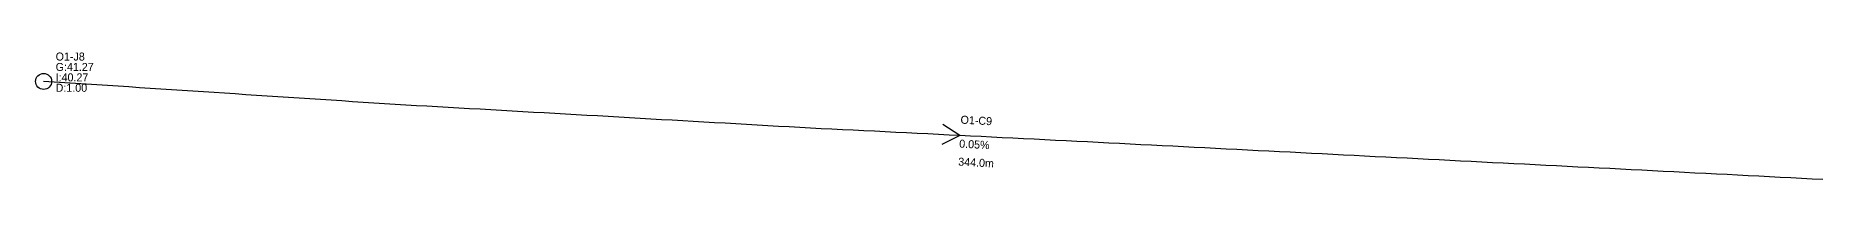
# Model space of a CAD drawing. Header units: metres. Extents: x 607160 to 610559, y 2613470 to 2618337.
# Drawn here: x 607220.2 to 607554.3, y 2614827 to 2614850.8 of the extents above; entities that cross this region are included whole.
import ezdxf

# ---------------------------------------------------------------- set-up
doc = ezdxf.new("R2010")
doc.units = ezdxf.units.M
for name, color, linetype in [('SW-DRAIN-LABELS', 3, 'Continuous'), ('SW-DRAIN-SUB-01', 1, 'Continuous'), ('SW-JUNCTIONS', 7, 'Continuous')]:
    doc.layers.add(name, color=color, linetype=linetype)

msp = doc.modelspace()

# ---------------------------------------------------------------- linework, layer by layer
at = {"layer": 'SW-DRAIN-SUB-01'}
for q in [(607390.01, 2614833.58), (607390.21, 2614837.32)]:
    msp.add_line((607393.35, 2614835.27), q, dxfattribs=at)
msp.add_lwpolyline([(607555.14, 2614827.04), (607553.15, 2614827.14), (607551.15, 2614827.24), (607549.15, 2614827.34), (607547.15, 2614827.45), (607545.16, 2614827.55), (607543.16, 2614827.65), (607541.16, 2614827.75), (607539.16, 2614827.85), (607537.17, 2614827.96), (607535.17, 2614828.06), (607533.17, 2614828.16), (607531.17, 2614828.26), (607529.18, 2614828.36), (607527.18, 2614828.47), (607525.18, 2614828.57), (607523.18, 2614828.67), (607521.19, 2614828.77), (607519.19, 2614828.87), (607517.19, 2614828.98), (607515.19, 2614829.08), (607513.2, 2614829.18), (607511.2, 2614829.28), (607509.2, 2614829.38), (607507.2, 2614829.49), (607505.21, 2614829.59), (607503.21, 2614829.69), (607501.21, 2614829.79), (607499.22, 2614829.89), (607497.22, 2614830), (607495.22, 2614830.1), (607493.22, 2614830.2), (607491.23, 2614830.3), (607489.23, 2614830.4), (607487.23, 2614830.51), (607485.23, 2614830.61), (607483.24, 2614830.71), (607481.24, 2614830.81), (607479.24, 2614830.91), (607477.24, 2614831.02), (607475.25, 2614831.12), (607473.25, 2614831.22), (607471.25, 2614831.32), (607469.25, 2614831.42), (607467.26, 2614831.53), (607465.26, 2614831.63), (607463.26, 2614831.73), (607461.26, 2614831.83), (607459.27, 2614831.93), (607457.27, 2614832.04), (607455.27, 2614832.14), (607453.28, 2614832.24), (607451.28, 2614832.34), (607449.28, 2614832.44), (607447.28, 2614832.55), (607445.29, 2614832.65), (607443.29, 2614832.75), (607441.29, 2614832.85), (607439.29, 2614832.95), (607437.3, 2614833.06), (607435.3, 2614833.16), (607433.3, 2614833.26), (607431.3, 2614833.36), (607429.31, 2614833.46), (607427.31, 2614833.57), (607425.31, 2614833.67), (607423.31, 2614833.77), (607421.32, 2614833.87), (607419.32, 2614833.97), (607417.32, 2614834.08), (607415.32, 2614834.18), (607413.33, 2614834.28), (607411.33, 2614834.38), (607409.33, 2614834.48), (607407.33, 2614834.58), (607405.34, 2614834.68), (607403.34, 2614834.78), (607401.34, 2614834.88), (607399.34, 2614834.98), (607397.35, 2614835.07), (607395.35, 2614835.17), (607393.35, 2614835.27), (607391.35, 2614835.37), (607389.36, 2614835.47), (607387.36, 2614835.57), (607385.36, 2614835.67), (607383.36, 2614835.77), (607381.37, 2614835.87), (607379.37, 2614835.97), (607377.37, 2614836.07), (607375.37, 2614836.17), (607373.38, 2614836.26), (607371.38, 2614836.36), (607369.38, 2614836.46), (607367.38, 2614836.56), (607365.39, 2614836.66), (607363.39, 2614836.77), (607361.39, 2614836.88), (607359.4, 2614836.99), (607357.4, 2614837.11), (607355.4, 2614837.22), (607353.41, 2614837.34), (607351.41, 2614837.45), (607349.41, 2614837.57), (607347.42, 2614837.68), (607345.42, 2614837.79), (607343.42, 2614837.91), (607341.43, 2614838.02), (607339.43, 2614838.14), (607337.43, 2614838.25), (607335.43, 2614838.37), (607333.44, 2614838.48), (607331.44, 2614838.59), (607329.44, 2614838.71), (607327.45, 2614838.82), (607325.45, 2614838.94), (607323.45, 2614839.05), (607321.46, 2614839.17), (607319.46, 2614839.28), (607317.46, 2614839.39), (607315.47, 2614839.51), (607313.47, 2614839.62), (607311.47, 2614839.74), (607309.48, 2614839.85), (607307.48, 2614839.96), (607305.48, 2614840.08), (607303.49, 2614840.19), (607301.49, 2614840.31), (607299.49, 2614840.42), (607297.5, 2614840.54), (607295.5, 2614840.65), (607293.5, 2614840.76), (607291.51, 2614840.86), (607289.51, 2614840.97), (607287.51, 2614841.1), (607285.52, 2614841.23), (607283.52, 2614841.36), (607281.53, 2614841.49), (607279.53, 2614841.62), (607277.53, 2614841.75), (607275.54, 2614841.88), (607273.54, 2614842.01), (607271.55, 2614842.14), (607269.55, 2614842.28), (607267.56, 2614842.41), (607265.56, 2614842.54), (607263.56, 2614842.67), (607261.57, 2614842.8), (607259.57, 2614842.93), (607257.58, 2614843.06), (607255.58, 2614843.19), (607253.59, 2614843.32), (607251.59, 2614843.45), (607249.59, 2614843.58), (607247.6, 2614843.71), (607245.6, 2614843.85), (607243.61, 2614843.98), (607241.61, 2614844.11), (607239.62, 2614844.24), (607237.62, 2614844.37), (607235.62, 2614844.5), (607233.63, 2614844.63), (607231.63, 2614844.76), (607229.64, 2614844.89), (607227.64, 2614845.02), (607225.65, 2614845.15), (607223.65, 2614845.29), (607221.65, 2614845.42)], dxfattribs=at)
at = {"layer": 'SW-JUNCTIONS'}
msp.add_circle((607221.65, 2614845.42), 1.5, dxfattribs=at)

# ---------------------------------------------------------------- texts
at = {"layer": 'SW-DRAIN-LABELS', "color": 7}
for s, p in [('O1-J8', (607223.9, 2614849.32)), ('G:41.27', (607223.9, 2614847.37))]:
    msp.add_text(s, height=1.5, dxfattribs=at).set_placement(p)
at = {"layer": 'SW-DRAIN-LABELS', "color": 6}
msp.add_text('D:1.00', height=1.5, dxfattribs=at).set_placement((607223.9, 2614843.47))
at = {"layer": 'SW-DRAIN-LABELS', "color": 4}
msp.add_text('I:40.27', height=1.5, dxfattribs=at).set_placement((607223.9, 2614845.42))
at = {"layer": 'SW-DRAIN-LABELS', "color": 3}
msp.add_text('O1-C9', height=1.5, rotation=-3.1474, dxfattribs=at).set_placement((607393.48, 2614837.52))
at = {"layer": 'SW-DRAIN-LABELS', "color": 2}
for s, p in [('0.05%', (607393.23, 2614833.03)), ('344.0m', (607393.04, 2614829.66))]:
    msp.add_text(s, height=1.5, rotation=-3.1474, dxfattribs=at).set_placement(p)

doc.saveas('drawing.dxf')
